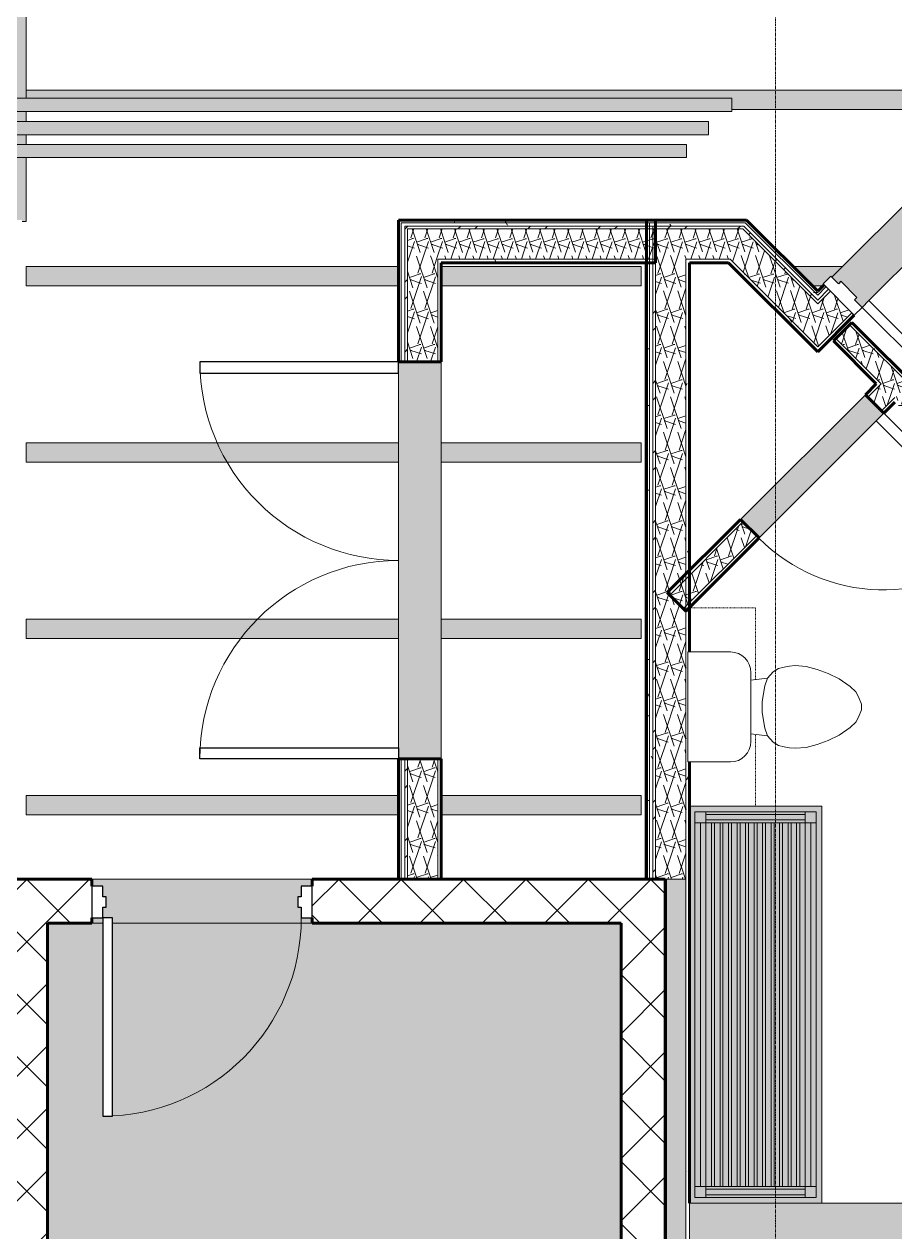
# Model space of a CAD drawing. Header units: inches. Extents: x -4169 to -1846, y 9706 to 12377.
# Drawn here: x -2636.6 to -2478.7, y 10197.6 to 10416.7 of the extents above; entities that cross this region are included whole.
import ezdxf

# ---------------------------------------------------------------- set-up
doc = ezdxf.new("R2010")
doc.units = ezdxf.units.IN
doc.header["$MEASUREMENT"] = 0
doc.linetypes.add('Dash', pattern=[0.25, 0.125, -0.125])
doc.linetypes.add('Grid Line 1_2_', pattern=[0.875, 0.5, -0.125, 0.125, -0.125])
for name, color, linetype, lineweight in [('0-1', 7, 'Continuous', 5), ('0-2', 50, 'Continuous', 18), ('A-DOOR', 31, 'Continuous', 18), ('A-DOOR-1', 250, 'Continuous', 9), ('A-DOOR-2', 90, 'Continuous', 30), ('A-DOOR-6', 31, 'Continuous', 30), ('A-DOOR-7', 31, 'Continuous', 9), ('A-DOOR-FRAM', 31, 'Continuous', 30), ('A-DOOR-FRAM-1', 90, 'Continuous', 30), ('A-FLOR-1', 31, 'Continuous', 18), ('A-FLOR-2', 50, 'Continuous', 18), ('A-WALL', 113, 'Continuous', 18), ('A-WALL-1', 8, 'Continuous', 5), ('A-WALL-12', 71, 'Continuous', 5), ('A-WALL-13', 113, 'Continuous', 5), ('A-WALL-14', 113, 'Continuous', 60), ('A-WALL-4', 10, 'Continuous', 60), ('A-WALL-5', 50, 'Continuous', 18), ('A-WALL-PATT-1', 250, 'Continuous', 9), ('A-WALL-PATT-2', 253, 'Continuous', 9), ('A-WALL-PATT-3', 45, 'Continuous', 9), ('A-WALL-PATT-4', 111, 'Continuous', 9), ('I-WALL', 2, 'Continuous', 18), ('I-WALL-2', 2, 'Continuous', 5), ('I-WALL-3', 2, 'Continuous', 60), ('P-PIPE', 3, 'Continuous', 9), ('P-PIPE-1', 3, 'Continuous', 5), ('P-SANR-FIXT-1', 9, 'Continuous', 9), ('P-SANR-FIXT-2', 250, 'Continuous', 9), ('Q-CASE-1', 9, 'Continuous', 9), ('Q-CASE-3', 250, 'Continuous', 9), ('Q-CASE-HDLN-1', 250, 'Dash', 9), ('S-BEAM', 12, 'Continuous', 9), ('S-GRID-1', 1, 'Grid Line 1_2_', 9)]:
    doc.layers.add(name, color=color, linetype=linetype, lineweight=lineweight)
pattern_1 = [(161.57, (0.32, 0.32), (-2.560496185, -0.000537386), [0, -18.214, 2.022, 0]), (18.43, (-0.32, 0.32), (-2.560496185, 0.000537386), [0, -18.214, 2.022, 0]), (108.43, (0.32, 0.32), (1.27922091, -6.400876726), [6.07, -14.166]), (71.57, (-0.32, 0.32), (1.27922091, 6.400876726), [6.07, -14.166])]
pattern_2 = [(0, (0, 0), (20.48, 5.12), [0.845, -14.515, 0.845, -14.515, -81.92]), (0, (0, 0), (20.48, 5.12), [-30.72, 0.845, -29.875, 0.845, -14.515, -35.84]), (0, (0, 0), (20.48, 5.12), [-76.8, 0.845, -9.395, 0.845, -24.755]), (120, (7.68, 2.56), (-14.67405, 15.1762003), [0.845, -14.515, 0.845, -14.515, -81.92]), (120, (7.68, 2.56), (-14.67405, 15.1762003), [-30.72, 0.845, -29.875, 0.845, -14.515, -35.84]), (120, (7.68, 2.56), (-14.67405, 15.1762003), [-76.8, 0.845, -9.395, 0.845, -24.755]), (240, (10.24, 12.8), (-5.80595, -20.2962003), [0.845, -14.515, 0.845, -14.515, -81.92]), (240, (10.24, 12.8), (-5.80595, -20.2962003), [-30.72, 0.845, -29.875, 0.845, -14.515, -35.84]), (240, (10.24, 12.8), (-5.80595, -20.2962003), [-76.8, 0.845, -9.395, 0.845, -24.755])]
pattern_3 = [(45, (0, 0), (-5.656854, 5.656854), []), (135, (0, 0), (-5.656854, -5.656854), [])]
pattern_4 = [(45, (0, 0), (-6.335677, 6.335677), []), (45, (0, 9.6), (-6.335677, 6.335677), [])]

# ---------------------------------------------------------------- blocks, each defined once
blk = doc.blocks.new('Bath Tub - Maestro - 60_x30_-1352617-ENLARGED RCP - 2ND FLOOR PLAN')
at = {"layer": 'P-SANR-FIXT-1'}
blk.add_hatch(color=256, dxfattribs=at).paths.add_polyline_path([(60, 30), (0, 30), (0, 0), (60, 0), (60, 28.07)], flags=0)
at = {"layer": 'P-SANR-FIXT-2'}
for p, q in [((0, 0), (0, 30)), ((0, 30), (60, 30)), ((60, 30), (60, 0)), ((60, 0), (0, 0))]:
    blk.add_line(p, q, dxfattribs=at)
for start, end in [(0, 180), (180, 360)]:
    blk.add_arc((10.94, 15), 1.5, start, end, dxfattribs=at)
blk = doc.blocks.new('Toilet-Domestic-3D - Toilet-Domestic-3D-1372870-ENLARGED RCP - 2ND FLOOR PLAN')
at = {"layer": 'P-SANR-FIXT-2'}
for p, q in [((-3.74, 10), (-2.74, 11)), ((-2.74, 11), (-1.87, 11.5)), ((-1.87, 11.5), (-0.5, 12)), ((-0.5, 12), (0.5, 12)), ((0.5, 12), (1.87, 11.5)), ((1.87, 11.5), (2.74, 11)), ((2.74, 11), (3.74, 10)), ((-5.13, 8), (-3.74, 10)), ((3.74, 10), (5.13, 8)), ((-6.06, 6), (-5.13, 8)), ((5.13, 8), (6.06, 6)), ((-6.79, 4), (-6.06, 6)), ((6.06, 6), (6.79, 4)), ((-7.33, 1.99), (-6.79, 4)), ((6.79, 4), (7.33, 1.99)), ((-7.5, 0), (-7.33, 1.99)), ((7.33, 1.99), (7.5, 0)), ((-7.41, -1), (-7.5, 0)), ((-7.24, -2), (-7.41, -1)), ((-6.97, -3), (-7.24, -2)), ((7.24, -2), (6.97, -3)), ((7.41, -1), (7.24, -2)), ((7.5, 0), (7.41, -1)), ((-6.4, -4), (-6.97, -3)), ((-5.21, -5), (-6.4, -4)), ((6.4, -4), (5.21, -5)), ((6.97, -3), (6.4, -4)), ((-3.84, -5.5), (-5.21, -5)), ((-4.86, -8.02), (-5.21, -5)), ((-1, -6), (-3.84, -5.5)), ((1, -6), (-1, -6)), ((3.84, -5.5), (1, -6)), ((5.21, -5), (3.84, -5.5)), ((4.86, -8.02), (5.21, -5)), ((6.25, -8.02), (-6.25, -8.02)), ((-9.98, -11.75), (-9.98, -19.48)), ((9.98, -19.48), (9.98, -11.75)), ((-9.98, -19.48), (9.98, -19.48))]:
    blk.add_line(p, q, dxfattribs=at)
for centre, start, end in [((-6.25, -11.75), 90, 180), ((6.25, -11.75), 0, 90)]:
    blk.add_arc(centre, 3.73, start, end, dxfattribs=at)
blk = doc.blocks.new('OD_CW_Upper Cabinet - OD_CW_Upper Cabinet-V10-ENLARGED RCP - 2ND FLOOR PLAN')
at = {"layer": 'Q-CASE-HDLN-1'}
for p, q in [((36.74, 12), (36.74, 24)), ((0.74, 12), (13.78, 12)), ((23.7, 12), (36.74, 12))]:
    blk.add_line(p, q, dxfattribs=at)
blk = doc.blocks.new('Bath Vanity - Bath Vanity 72_-V11-ENLARGED RCP - 2ND FLOOR PLAN')
at = {"layer": 'Q-CASE-1'}
h = blk.add_hatch(color=256, dxfattribs=at)
h.paths.add_polyline_path([(36.74, 13.82), (36.74, 24), (-35.26, 24), (-35.26, 0), (36.74, 0), (36.74, 13.27)], flags=0)
h.paths.add_polyline_path([(35.74, 23), (35.74, 1), (-34.26, 1), (-34.26, 23), (33.74, 23)], flags=0)
h.paths.add_polyline_path([(33.74, 22), (-32.26, 22), (-32.26, 21), (33.74, 21)], flags=0)
h.paths.add_polyline_path([(33.74, 14.82), (33.74, 15.36), (-32.26, 15.36), (-32.26, 14.82), (30.65, 14.82)], flags=0)
h.paths.add_polyline_path([(33.74, 20), (-32.26, 20), (-32.26, 19.45), (33.74, 19.45)], flags=0)
h.paths.add_polyline_path([(33.74, 13.27), (33.74, 13.82), (-32.26, 13.82), (-32.26, 13.27), (30.65, 13.27)], flags=0)
h.paths.add_polyline_path([(33.74, 16.91), (-32.26, 16.91), (-32.26, 16.36), (33.74, 16.36)], flags=0)
h.paths.add_polyline_path([(33.74, 12.27), (-32.26, 12.27), (-32.26, 11.73), (33.74, 11.73)], flags=0)
h.paths.add_polyline_path([(33.74, 10.18), (33.74, 10.73), (-32.26, 10.73), (-32.26, 10.18), (30.65, 10.18)], flags=0)
h.paths.add_polyline_path([(33.74, 8.64), (33.74, 9.18), (-32.26, 9.18), (-32.26, 8.64), (30.65, 8.64)], flags=0)
h.paths.add_polyline_path([(33.74, 17.91), (33.74, 18.45), (-32.26, 18.45), (-32.26, 17.91), (30.65, 17.91)], flags=0)
h.paths.add_polyline_path([(33.74, 7.09), (33.74, 7.64), (-32.26, 7.64), (-32.26, 7.09), (30.65, 7.09)], flags=0)
h.paths.add_polyline_path([(33.74, 3), (-32.26, 3), (-32.26, 2), (33.74, 2)], flags=0)
h.paths.add_polyline_path([(33.74, 5.55), (33.74, 6.09), (-32.26, 6.09), (-32.26, 5.55), (30.65, 5.55)], flags=0)
h.paths.add_polyline_path([(33.74, 4), (33.74, 4.55), (-32.26, 4.55), (-32.26, 4), (30.65, 4)], flags=0)
h = blk.add_hatch(color=256, dxfattribs=at)
h.paths.add_polyline_path([(35.74, 23), (33.74, 23), (33.74, 21), (35.74, 21), (35.74, 22)], flags=0)
h.paths.add_polyline_path([(35.74, 3), (33.74, 3), (33.74, 1), (35.74, 1), (35.74, 2)], flags=0)
h.paths.add_polyline_path([(-32.26, 3), (-34.26, 3), (-34.26, 1), (-32.26, 1), (-32.26, 2)], flags=0)
h.paths.add_polyline_path([(-32.26, 22), (-32.26, 23), (-34.26, 23), (-34.26, 21), (-32.26, 21)], flags=0)
for points in [[(33.74, 23), (-32.26, 23), (-32.26, 22), (33.74, 22)], [(-33.76, 20), (-33.76, 21), (-34.26, 21), (-34.26, 3), (-33.76, 3), (-33.76, 19.45)], [(-32.76, 11.73), (-32.76, 21), (-33.76, 21), (-33.76, 3), (-32.76, 3), (-32.76, 10.73)], [(-32.26, 3), (-32.26, 21), (-32.76, 21), (-32.76, 3)], [(33.74, 20), (33.74, 21), (-32.26, 21), (-32.26, 20), (32.74, 20)], [(34.24, 3), (34.24, 21), (33.74, 21), (33.74, 3)], [(35.24, 4), (35.24, 21), (34.24, 21), (34.24, 3), (35.24, 3)], [(35.74, 21), (35.24, 21), (35.24, 3), (35.74, 3), (35.74, 20)], [(33.74, 18.45), (33.74, 19.45), (-32.26, 19.45), (-32.26, 18.45), (30.65, 18.45)], [(33.74, 16.91), (33.74, 17.91), (-32.26, 17.91), (-32.26, 16.91), (30.65, 16.91)], [(33.74, 15.36), (33.74, 16.36), (-32.26, 16.36), (-32.26, 15.36), (30.65, 15.36)], [(33.74, 13.82), (33.74, 14.82), (-32.26, 14.82), (-32.26, 13.82), (30.65, 13.82)], [(33.74, 12.27), (33.74, 13.27), (-32.26, 13.27), (-32.26, 12.27), (30.65, 12.27)], [(33.74, 10.73), (33.74, 11.73), (-32.26, 11.73), (-32.26, 10.73), (30.65, 10.73)], [(33.74, 9.18), (33.74, 10.18), (-32.26, 10.18), (-32.26, 9.18), (30.65, 9.18)], [(33.74, 7.64), (33.74, 8.64), (-32.26, 8.64), (-32.26, 7.64), (30.65, 7.64)], [(33.74, 6.09), (33.74, 7.09), (-32.26, 7.09), (-32.26, 6.09), (30.65, 6.09)], [(33.74, 4.55), (33.74, 5.55), (-32.26, 5.55), (-32.26, 4.55), (30.65, 4.55)], [(33.74, 3), (33.74, 4), (-32.26, 4), (-32.26, 3), (30.65, 3)], [(33.74, 2), (-32.26, 2), (-32.26, 1), (33.74, 1)]]:
    blk.add_hatch(color=256, dxfattribs=at).paths.add_polyline_path(points, flags=0)
at = {"layer": 'Q-CASE-3'}
for p, q in [((-35.26, 0), (-35.26, 24)), ((-35.26, 24), (36.74, 24)), ((-34.26, 21), (-34.26, 23)), ((-34.26, 23), (-32.26, 23)), ((-32.26, 23), (33.74, 23)), ((-32.26, 23), (-32.26, 21)), ((-32.26, 22), (33.74, 22)), ((33.74, 21), (33.74, 23)), ((33.74, 23), (35.74, 23)), ((35.74, 23), (35.74, 21)), ((-34.26, 21), (-34.26, 3)), ((-32.26, 21), (-34.26, 21)), ((-33.76, 21), (-33.76, 3)), ((-32.76, 21), (-32.76, 3)), ((33.74, 21), (-32.26, 21)), ((-32.26, 21), (-32.26, 3)), ((-32.26, 20), (33.74, 20)), ((33.74, 21), (33.74, 3)), ((35.74, 21), (33.74, 21)), ((34.24, 21), (34.24, 3)), ((35.24, 21), (35.24, 3)), ((35.74, 21), (35.74, 3)), ((33.74, 19.45), (-32.26, 19.45)), ((-32.26, 18.45), (33.74, 18.45)), ((33.74, 17.91), (-32.26, 17.91)), ((-32.26, 16.91), (33.74, 16.91)), ((33.74, 16.36), (-32.26, 16.36)), ((-32.26, 15.36), (33.74, 15.36)), ((33.74, 14.82), (-32.26, 14.82)), ((-32.26, 13.82), (33.74, 13.82)), ((33.74, 13.27), (-32.26, 13.27)), ((-32.26, 12.27), (33.74, 12.27)), ((33.74, 11.73), (-32.26, 11.73)), ((-32.26, 10.73), (33.74, 10.73)), ((33.74, 10.18), (-32.26, 10.18)), ((-32.26, 9.18), (33.74, 9.18)), ((33.74, 8.64), (-32.26, 8.64)), ((-32.26, 7.64), (33.74, 7.64)), ((33.74, 7.09), (-32.26, 7.09)), ((-32.26, 6.09), (33.74, 6.09)), ((33.74, 5.55), (-32.26, 5.55)), ((-32.26, 4.55), (33.74, 4.55)), ((-34.26, 1), (-34.26, 3)), ((-34.26, 3), (-32.26, 3)), ((33.74, 4), (-32.26, 4)), ((-32.26, 3), (33.74, 3)), ((-32.26, 3), (-32.26, 1)), ((33.74, 1), (33.74, 3)), ((33.74, 3), (35.74, 3)), ((35.74, 3), (35.74, 1)), ((-32.26, 1), (-34.26, 1)), ((-32.26, 2), (33.74, 2)), ((-32.26, 1), (33.74, 1)), ((35.74, 1), (33.74, 1))]:
    blk.add_line(p, q, dxfattribs=at)
blk = doc.blocks.new('SWING - SINGLE - FLUSH - 2-8 x 6-8 - PASSAGE-2632548-ENLARGED RCP - 2ND FLOOR PLAN')
at = {"layer": 'A-DOOR-1'}
blk.add_arc((16, -2.37), 32.07, 180, 266.4241, dxfattribs=at)
at = {"layer": 'A-DOOR-2'}
for p, q in [((14, -2.37), (14, -34.38)), ((16, -2.37), (14, -2.37)), ((16, -2.37), (16, -34.38)), ((16, -34.38), (14, -34.38))]:
    blk.add_line(p, q, dxfattribs=at)
blk = doc.blocks.new('CTR - 1st Phase - Unit Layouts_rvt-1-ENLARGED RCP - 2ND FLOOR PLAN')
at = {"layer": 'A-WALL-1'}
blk.add_hatch(color=256, dxfattribs=at).paths.add_polyline_path([(-2503.31, 10323.5), (-2480.68, 10346.12), (-2484.04, 10349.48), (-2506.67, 10326.85), (-2503.75, 10323.94)], flags=0)
at = {"layer": 'A-WALL-PATT-1'}
h = blk.add_hatch(dxfattribs=at)
h.set_pattern_fill('FP_1', color=256, style=0, pattern_type=2)
h.set_pattern_definition(pattern_2)
h.paths.add_polyline_path([(-2419.15, 10294.38), (-2418.71, 10294.83), (-2419.86, 10295.98), (-2420.3, 10295.53), (-2419.17, 10294.41)], flags=0)
h.paths.add_polyline_path([(-2444.34, 10319.58), (-2443.9, 10320.02), (-2486.48, 10362.6), (-2486.92, 10362.16), (-2451.2, 10326.44)], flags=0)
h = blk.add_hatch(dxfattribs=at)
h.set_pattern_fill('FP_1', color=256, style=0, pattern_type=2)
h.set_pattern_definition(pattern_2)
h.paths.add_polyline_path([(-2422.07, 10291.47), (-2421.62, 10291.91), (-2422.77, 10293.06), (-2423.21, 10292.62), (-2422.51, 10291.91)], flags=0)
h.paths.add_polyline_path([(-2447.26, 10316.66), (-2446.81, 10317.1), (-2478.7, 10348.99), (-2479.14, 10348.55), (-2447.7, 10317.1)], flags=0)
h.paths.add_polyline_path([(-2481.62, 10351.02), (-2481.18, 10351.46), (-2489.4, 10359.69), (-2489.84, 10359.24), (-2482.06, 10351.46)], flags=0)
at = {"layer": 'A-WALL-PATT-2'}
h = blk.add_hatch(dxfattribs=at)
h.set_pattern_fill('FP_2', color=256, style=0, pattern_type=2)
h.set_pattern_definition(pattern_1)
h.paths.add_polyline_path([(-2421.18, 10291.47), (-2418.71, 10293.94), (-2420.3, 10295.53), (-2422.77, 10293.06), (-2421.62, 10291.91)], flags=0)
h.paths.add_polyline_path([(-2446.81, 10317.1), (-2444.34, 10319.58), (-2486.92, 10362.16), (-2489.4, 10359.69), (-2449.29, 10319.58)], flags=0)
h = blk.add_hatch(dxfattribs=at)
h.set_pattern_fill('FP_2', color=256, style=0, pattern_type=2)
h.set_pattern_definition(pattern_1)
h.paths.add_polyline_path([(-2516.57, 10311.12), (-2503.75, 10323.94), (-2506.23, 10326.41), (-2516.57, 10316.06), (-2516.57, 10315.14)], flags=0)
h.paths.add_polyline_path([(-2481.12, 10346.56), (-2478.7, 10348.99), (-2481.18, 10351.46), (-2483.6, 10349.04), (-2482.66, 10348.1)], flags=0)
at = {"layer": 'A-WALL-4'}
for p, q in [((-2489.84, 10359.24), (-2486.48, 10362.6)), ((-2486.48, 10362.6), (-2443.9, 10320.02)), ((-2482.06, 10351.46), (-2489.84, 10359.24)), ((-2484.04, 10349.48), (-2482.06, 10351.46)), ((-2480.68, 10346.12), (-2484.04, 10349.48)), ((-2478.7, 10348.1), (-2480.68, 10346.12)), ((-2519.95, 10313.57), (-2506.67, 10326.85)), ((-2506.67, 10326.85), (-2503.31, 10323.5)), ((-2503.31, 10323.5), (-2516.59, 10310.22)), ((-2516.59, 10310.22), (-2519.95, 10313.57))]:
    blk.add_line(p, q, dxfattribs=at)
at = {"layer": 'A-WALL-5'}
for p, q in [((-2444.34, 10319.58), (-2486.92, 10362.16)), ((-2481.18, 10351.46), (-2489.4, 10359.69)), ((-2483.6, 10349.04), (-2481.62, 10351.02)), ((-2481.18, 10351.46), (-2481.62, 10351.02)), ((-2484.04, 10349.48), (-2506.67, 10326.85)), ((-2481.12, 10346.56), (-2479.14, 10348.55)), ((-2478.7, 10348.99), (-2479.14, 10348.55)), ((-2503.31, 10323.5), (-2480.68, 10346.12)), ((-2519.51, 10313.13), (-2506.23, 10326.41)), ((-2517.03, 10310.66), (-2503.75, 10323.94))]:
    blk.add_line(p, q, dxfattribs=at)
at = {"layer": '0-2'}
for name, p, rotation in [('SWING - SINGLE - FLUSH - 2-8 x 6-8 - PASSAGE-2632548-ENLARGED RCP - 2ND FLOOR PLAN', (-2493.68, 10336.49), 44.99999999999973), ('OD_CW_Upper Cabinet - OD_CW_Upper Cabinet-V10-ENLARGED RCP - 2ND FLOOR PLAN', (-2491.95, 10274.09), 89.99999999996828), ('Toilet-Domestic-3D - Toilet-Domestic-3D-1372870-ENLARGED RCP - 2ND FLOOR PLAN', (-2496.77, 10292.82), 269.9999999999595), ('Bath Vanity - Bath Vanity 72_-V11-ENLARGED RCP - 2ND FLOOR PLAN', (-2515.95, 10239.56), 269.9999999999655)]:
    blk.add_blockref(name, p, dxfattribs=dict(at, rotation=rotation))
blk.add_blockref('Bath Tub - Maestro - 60_x30_-1352617-ENLARGED RCP - 2ND FLOOR PLAN', (-2515.95, 10172.82), dxfattribs=at)
blk = doc.blocks.new('CTR - 1st Phase - Shell_rvt-1-ENLARGED RCP - 2ND FLOOR PLAN')
at = {"layer": 'A-FLOR-2'}
blk.add_line((-2523.95, 10373.41), (-2523.95, 10261.59), dxfattribs=at)
at = {"layer": 'S-GRID-1'}
blk.add_line((-2500.32, 9836.18), (-2500.32, 12344.54), dxfattribs=at)
blk = doc.blocks.new('HOLLOW METAL - STAIR DOOR 3-0 x 7-0-2008640-ENLARGED RCP - 2ND FLOOR PLAN')
at = {"layer": 'A-DOOR-1'}
blk.add_arc((18, 3.25), 36, 90, 180, dxfattribs=at)
at = {"layer": 'A-DOOR-2'}
for p, q in [((18, 39.25), (16.25, 39.25)), ((16.25, 39.25), (16.25, 3.25)), ((18, 3.25), (18, 39.25)), ((16.25, 3.25), (18, 3.25))]:
    blk.add_line(p, q, dxfattribs=at)
at = {"layer": 'A-DOOR-FRAM-1'}
for p, q in [((-18, 3.25), (-20, 3.25)), ((-20, 3.25), (-20, -2.5)), ((-18, 1.3125), (-18, 3.25)), ((18, 3.25), (18, 1.3125)), ((20, 3.25), (18, 3.25)), ((20, -2.5), (20, 3.25)), ((-17.375, 1.3125), (-18, 1.3125)), ((-17.375, -0.5625), (-17.375, 1.3125)), ((18, 1.3125), (17.375, 1.3125)), ((17.375, 1.3125), (17.375, -0.5625)), ((-18, -2.5), (-18, -0.5625)), ((-18, -0.5625), (-17.375, -0.5625)), ((17.375, -0.5625), (18, -0.5625)), ((18, -0.5625), (18, -2.5)), ((-20, -2.5), (-18, -2.5)), ((18, -2.5), (20, -2.5))]:
    blk.add_line(p, q, dxfattribs=at)
blk = doc.blocks.new('CTR - 1st Phase -Stairs _ Elevators_rvt-1-ENLARGED RCP - 2ND FLOOR PLAN')
at = {"layer": 'A-FLOR-1'}
blk.add_hatch(color=256, dxfattribs=at).paths.add_polyline_path([(-2586.27, 10168.59), (-2583.7, 10168.59), (-2583.7, 10191.21), (-2576.95, 10191.21), (-2576.95, 10168.59), (-2528.32, 10168.59), (-2528.32, 10253.59), (-2620.57, 10253.59), (-2620.57, 10218.59), (-2622.32, 10218.59), (-2622.32, 10253.59), (-2632.32, 10253.59), (-2632.32, 10168.59)], flags=0)
at = {"layer": 'A-WALL-12'}
h = blk.add_hatch(color=256, dxfattribs=at)
h.paths.add_polyline_path([(-2584.32, 10253.59), (-2584.32, 10254.59), (-2586.32, 10254.59), (-2586.32, 10256.53), (-2586.95, 10256.53), (-2586.95, 10258.4), (-2586.32, 10258.4), (-2586.32, 10260.34), (-2584.32, 10260.34), (-2584.32, 10261.59), (-2624.32, 10261.59), (-2624.32, 10260.34), (-2622.32, 10260.34), (-2622.32, 10258.4), (-2621.7, 10258.4), (-2621.7, 10256.53), (-2622.32, 10256.53), (-2622.32, 10254.59), (-2620.57, 10254.59), (-2620.57, 10253.59), (-2586.27, 10253.59)], flags=0)
h.paths.add_polyline_path([(-2624.32, 10253.59), (-2622.32, 10253.59), (-2622.32, 10254.59), (-2624.32, 10254.59)], flags=0)
at = {"layer": 'A-WALL-PATT-3'}
h = blk.add_hatch(dxfattribs=at)
h.set_pattern_fill('FP_54', color=256, style=0, pattern_type=2)
h.set_pattern_definition(pattern_3)
h.paths.add_polyline_path([(-2523.95, 10253.59), (-2520.32, 10253.59), (-2520.32, 10261.59), (-2584.32, 10261.59), (-2584.32, 10253.59), (-2528.32, 10253.59)], flags=0)
h.paths.add_polyline_path([(-2625.36, 10253.59), (-2624.32, 10253.59), (-2624.32, 10261.59), (-2640.32, 10261.59), (-2640.32, 10253.59), (-2632.32, 10253.59)], flags=0)
h = blk.add_hatch(dxfattribs=at)
h.set_pattern_fill('FP_54', color=256, style=0, pattern_type=2)
h.set_pattern_definition(pattern_3)
h.paths.add_polyline_path([(-2632.32, 10021.59), (-2632.32, 10253.59), (-2640.32, 10253.59), (-2640.32, 10021.59)], flags=0)
h = blk.add_hatch(dxfattribs=at)
h.set_pattern_fill('FP_54', color=256, style=0, pattern_type=2)
h.set_pattern_definition(pattern_3)
h.paths.add_polyline_path([(-2528.32, 10021.59), (-2520.32, 10021.59), (-2520.32, 10253.59), (-2528.32, 10253.59), (-2528.32, 10027.94)], flags=0)
at = {"layer": 'A-WALL-4'}
for p, q in [((-2640.32, 10261.59), (-2624.32, 10261.59)), ((-2624.32, 10261.59), (-2624.32, 10260.34)), ((-2584.32, 10261.59), (-2520.32, 10261.59)), ((-2584.32, 10260.34), (-2584.32, 10261.59)), ((-2520.32, 10261.59), (-2520.32, 10253.59)), ((-2624.32, 10254.59), (-2624.32, 10253.59)), ((-2584.32, 10253.59), (-2584.32, 10254.59)), ((-2624.32, 10253.59), (-2632.32, 10253.59)), ((-2632.32, 10253.59), (-2632.32, 10021.59)), ((-2528.32, 10253.59), (-2584.32, 10253.59)), ((-2528.32, 10021.59), (-2528.32, 10253.59)), ((-2520.32, 10253.59), (-2520.32, 10021.59))]:
    blk.add_line(p, q, dxfattribs=at)
at = {"layer": 'A-WALL-5'}
for p, q in [((-2584.32, 10261.59), (-2624.32, 10261.59)), ((-2624.32, 10253.59), (-2622.32, 10253.59)), ((-2620.57, 10253.59), (-2584.32, 10253.59))]:
    blk.add_line(p, q, dxfattribs=at)
at = {"layer": '0-2', "rotation": 180}
blk.add_blockref('HOLLOW METAL - STAIR DOOR 3-0 x 7-0-2008640-ENLARGED RCP - 2ND FLOOR PLAN', (-2604.32, 10257.84), dxfattribs=at)
blk = doc.blocks.new('Dimension Lumber - LVL - 3_5X5_5-2121679-ENLARGED RCP - 2ND FLOOR PLAN')
at = {"layer": 'S-BEAM'}
h = blk.add_hatch(color=256, dxfattribs=at)
h.paths.add_polyline_path([(-11.74, 1.75), (-11.74, -1.75), (55.74, -1.75), (55.74, 1.75), (5.83, 1.75)], flags=0)
h.paths.add_polyline_path([(-55.74, 1.75), (-55.74, -1.75), (-19.49, -1.75), (-19.49, 1.75)], flags=0)
for p, q in [((-55.74, 1.75), (-55.74, -1.75)), ((-55.74, 1.75), (-19.49, 1.75)), ((-11.74, 1.75), (55.74, 1.75)), ((55.74, -1.75), (55.74, 1.75)), ((-55.74, -1.75), (-19.49, -1.75)), ((-11.74, -1.75), (55.74, -1.75))]:
    blk.add_line(p, q, dxfattribs=at)
blk = doc.blocks.new('Dimension Lumber - LVL - 3_5X5_5-2121701-ENLARGED RCP - 2ND FLOOR PLAN')
at = {"layer": 'S-BEAM'}
blk.add_hatch(color=256, dxfattribs=at).paths.add_polyline_path([(-0.33, 1.75), (-1.33, 1.75), (-1.48, 1.6), (-1.3, 1.43), (-2.72, 0.01), (-2.89, 0.19), (-4.83, -1.75), (4.17, -1.75), (0.67, 1.75), (0.39, 1.75)], flags=0)
for p, q in [((-1.33, 1.75), (0.67, 1.75)), ((-4.83, -1.75), (4.17, -1.75))]:
    blk.add_line(p, q, dxfattribs=at)
blk = doc.blocks.new('Dimension Lumber - LVL - 3_5X5_5-2130250-ENLARGED RCP - 2ND FLOOR PLAN')
at = {"layer": 'S-BEAM'}
blk.add_hatch(color=256, dxfattribs=at).paths.add_polyline_path([(-85.78, 1.75), (-89.28, -1.75), (90.71, -1.75), (90.71, -0.26), (-37.23, -0.26), (-37.23, 1.75), (-83.35, 1.75)], flags=0)
for p, q in [((-85.78, 1.75), (-37.23, 1.75)), ((-89.28, -1.75), (90.71, -1.75)), ((90.71, -1.75), (90.71, -0.25))]:
    blk.add_line(p, q, dxfattribs=at)
blk = doc.blocks.new('HOLLOW METAL - UNIT DOOR-2154430-ENLARGED RCP - 2ND FLOOR PLAN')
at = {"layer": 'A-DOOR-6'}
for p, q in [((18, 40.125), (16.25, 40.125)), ((16.25, 40.125), (16.25, 4.125)), ((18, 4.125), (18, 40.125)), ((16.25, 4.125), (18, 4.125))]:
    blk.add_line(p, q, dxfattribs=at)
at = {"layer": 'A-DOOR-7'}
blk.add_arc((18, 4.125), 36, 90, 180, dxfattribs=at)
at = {"layer": 'A-DOOR-FRAM'}
for p, q in [((-18, 4.125), (-20, 4.125)), ((-20, 4.125), (-20, -3.875)), ((-18, 2.1875), (-18, 4.125)), ((18, 4.125), (18, 2.1875)), ((20, 4.125), (18, 4.125)), ((20, -3.875), (20, 4.125)), ((-17.375, 2.1875), (-18, 2.1875)), ((-17.375, -1.9375), (-17.375, 2.1875)), ((18, 2.1875), (17.375, 2.1875)), ((17.375, 2.1875), (17.375, -1.9375)), ((-18, -3.875), (-18, -1.9375)), ((-18, -1.9375), (-17.375, -1.9375)), ((17.375, -1.9375), (18, -1.9375)), ((18, -1.9375), (18, -3.875)), ((-20, -3.875), (-18, -3.875)), ((18, -3.875), (20, -3.875))]:
    blk.add_line(p, q, dxfattribs=at)
blk = doc.blocks.new('Dimension Lumber - LVL - 3_5X5_5-V194-ENLARGED RCP - 2ND FLOOR PLAN')
at = {"layer": 'S-BEAM'}
h = blk.add_hatch(color=256, dxfattribs=at)
h.paths.add_polyline_path([(-34.76, -1.01), (-34.76, -1.75), (-23.15, -1.75), (-23.15, 1.75), (-34.49, 1.75), (-34.49, -0.97), (-34.76, -0.97)], flags=0)
h.paths.add_polyline_path([(-20.77, 1.75), (-20.77, -1.75), (-19.02, -1.75), (-19.02, 1.75)], flags=0)
h.paths.add_polyline_path([(-16.65, -1.01), (-16.65, -1.75), (-14.78, -1.75), (-14.78, 1.75), (-16.65, 1.75)], flags=0)
h.paths.add_polyline_path([(-12.4, -1.75), (34.76, -1.75), (34.76, 1.75), (-12.4, 1.75), (-12.4, -1.01)], flags=0)
for p, q in [((-34.49, 1.75), (-23.15, 1.75)), ((-20.78, 1.75), (-19.02, 1.75)), ((-16.65, 1.75), (-14.78, 1.75)), ((-12.41, 1.75), (34.76, 1.75)), ((-34.76, -0.97), (-34.76, -1.75)), ((-34.76, -1.75), (-23.15, -1.75)), ((-20.78, -1.75), (-19.02, -1.75)), ((-16.65, -1.75), (-14.78, -1.75)), ((-12.41, -1.75), (34.76, -1.75))]:
    blk.add_line(p, q, dxfattribs=at)
blk = doc.blocks.new('HOLLOW METAL - DOUBLE - 6-0 x 6-8 - 20MIN_-2164880-ENLARGED RCP - 2ND FLOOR PLAN')
at = {"layer": 'A-DOOR-6'}
for p, q in [((-34, -3.875), (-36, -3.875)), ((-36, -3.875), (-36, -39.875)), ((-34, -39.875), (-34, -3.875)), ((34, -3.875), (36, -3.875)), ((34, -39.875), (34, -3.875)), ((36, -3.875), (36, -39.875)), ((-36, -39.875), (-34, -39.875)), ((36, -39.875), (34, -39.875))]:
    blk.add_line(p, q, dxfattribs=at)
at = {"layer": 'A-DOOR-7'}
for centre, start, end in [((-36, -3.875), 270, 0), ((36, -3.875), 180, 270)]:
    blk.add_arc(centre, 36, start, end, dxfattribs=at)

msp = doc.modelspace()

# ---------------------------------------------------------------- hatches: boundary and pattern name
at = {"layer": 'A-WALL-13'}
msp.add_hatch(color=256, dxfattribs=at).paths.add_polyline_path([(-2520.07, 10013.63), (-2520.07, 10261.59), (-2520.32, 10261.59), (-2520.32, 10013.63), (-2520.22, 10013.63)], flags=0)
at = {"layer": 'A-WALL-PATT-4'}
h = msp.add_hatch(dxfattribs=at)
h.set_pattern_fill('FP_1', color=256, style=0, pattern_type=2)
h.set_pattern_definition(pattern_2)
h.paths.add_polyline_path([(-2492.25, 10367.09), (-2490.75, 10368.59), (-2491.19, 10369.03), (-2492.69, 10367.53), (-2492.34, 10367.18)], flags=0)
h.paths.add_polyline_path([(-2462.46, 10396.87), (-2443.19, 10416.14), (-2443.64, 10416.58), (-2462.9, 10397.32)], flags=0)
h = msp.add_hatch(dxfattribs=at)
h.set_pattern_fill('FP_2', color=256, style=0, pattern_type=2)
h.set_pattern_definition(pattern_1)
h.paths.add_polyline_path([(-2488.8, 10362.05), (-2486.5, 10364.35), (-2490.39, 10368.24), (-2492.69, 10365.94), (-2488.91, 10362.16)], flags=0)
h.paths.add_polyline_path([(-2458.22, 10392.63), (-2438.95, 10411.9), (-2442.84, 10415.79), (-2462.11, 10396.52), (-2459.15, 10393.56)], flags=0)
h = msp.add_hatch(dxfattribs=at)
h.set_pattern_fill('FP_1', color=256, style=0, pattern_type=2)
h.set_pattern_definition(pattern_2)
h.paths.add_polyline_path([(-2492.25, 10357.72), (-2486.06, 10363.91), (-2486.5, 10364.35), (-2492.69, 10358.16)], flags=0)
h.paths.add_polyline_path([(-2457.78, 10392.19), (-2438.6, 10411.37), (-2438.64, 10411.41), (-2437.88, 10412.16), (-2438.7, 10412.15), (-2458.22, 10392.63)], flags=0)
h = msp.add_hatch(dxfattribs=at)
h.set_pattern_fill('FP_1', color=256, style=0, pattern_type=2)
h.set_pattern_definition(pattern_2)
h.paths.add_polyline_path([(-2552.5, 10380.66), (-2522.07, 10380.66), (-2522.07, 10381.16), (-2568.7, 10381.16), (-2568.7, 10380.66), (-2560.95, 10380.66)], flags=0)
h = msp.add_hatch(dxfattribs=at)
h.set_pattern_fill('FP_1', color=256, style=0, pattern_type=2)
h.set_pattern_definition(pattern_2)
h.paths.add_polyline_path([(-2492.69, 10367.53), (-2492.34, 10367.88), (-2505.62, 10381.16), (-2506.33, 10381.16), (-2492.87, 10367.71)], flags=0)
h = msp.add_hatch(dxfattribs=at)
h.set_pattern_fill('FP_1', color=256, style=0, pattern_type=2)
h.set_pattern_definition(pattern_2)
h.paths.add_polyline_path([(-2568.2, 10380.04), (-2522.07, 10380.04), (-2522.07, 10380.66), (-2568.2, 10380.66)], flags=0)
h = msp.add_hatch(dxfattribs=at)
h.set_pattern_fill('FP_38', color=256, style=0, pattern_type=2)
h.set_pattern_definition(pattern_4)
h.paths.add_polyline_path([(-2522.7, 10379.54), (-2522.07, 10379.54), (-2522.07, 10380.04), (-2567.57, 10380.04), (-2567.57, 10379.54), (-2523.95, 10379.54)], flags=0)
h = msp.add_hatch(dxfattribs=at)
h.set_pattern_fill('FP_38', color=256, style=0, pattern_type=2)
h.set_pattern_definition(pattern_4)
h.paths.add_polyline_path([(-2567.57, 10261.59), (-2567.07, 10261.59), (-2567.07, 10283.41), (-2567.57, 10283.41), (-2567.57, 10269.24)], flags=0)
h.paths.add_polyline_path([(-2567.57, 10355.41), (-2567.07, 10355.41), (-2567.07, 10379.54), (-2567.57, 10379.53), (-2567.57, 10369.24)], flags=0)
h = msp.add_hatch(dxfattribs=at)
h.set_pattern_fill('FP_2', color=256, style=0, pattern_type=2)
h.set_pattern_definition(pattern_1)
h.paths.add_polyline_path([(-2522.07, 10374.04), (-2522.07, 10379.54), (-2567.07, 10379.54), (-2567.07, 10374.04), (-2522.7, 10374.04)], flags=0)
h = msp.add_hatch(dxfattribs=at)
h.set_pattern_fill('FP_1', color=256, style=0, pattern_type=2)
h.set_pattern_definition(pattern_2)
h.paths.add_polyline_path([(-2515.45, 10380.04), (-2506.09, 10380.04), (-2506.71, 10380.66), (-2522.07, 10380.66), (-2522.07, 10380.04), (-2516.08, 10380.04)], flags=0)
h = msp.add_hatch(dxfattribs=at)
h.set_pattern_fill('FP_38', color=256, style=0, pattern_type=2)
h.set_pattern_definition(pattern_4)
h.paths.add_polyline_path([(-2521.68, 10379.54), (-2506.29, 10379.54), (-2506.79, 10380.04), (-2522.07, 10380.04), (-2522.07, 10379.54)], flags=0)
h = msp.add_hatch(dxfattribs=at)
h.set_pattern_fill('FP_2', color=256, style=0, pattern_type=2)
h.set_pattern_definition(pattern_1)
h.paths.add_polyline_path([(-2518.74, 10374.04), (-2508.57, 10374.04), (-2514.07, 10379.54), (-2522.07, 10379.54), (-2522.07, 10374.04)], flags=0)
h = msp.add_hatch(dxfattribs=at)
h.set_pattern_fill('FP_2', color=256, style=0, pattern_type=2)
h.set_pattern_definition(pattern_1)
h.paths.add_polyline_path([(-2492.69, 10358.16), (-2488.8, 10362.05), (-2506.29, 10379.54), (-2514.07, 10379.54), (-2494.26, 10359.73)], flags=0)
h = msp.add_hatch(dxfattribs=at)
h.set_pattern_fill('FP_38', color=256, style=0, pattern_type=2)
h.set_pattern_definition(pattern_4)
h.paths.add_polyline_path([(-2492.69, 10365.94), (-2492.34, 10366.29), (-2506.09, 10380.04), (-2506.79, 10380.04), (-2493.41, 10366.66)], flags=0)
h = msp.add_hatch(dxfattribs=at)
h.set_pattern_fill('FP_1', color=256, style=0, pattern_type=2)
h.set_pattern_definition(pattern_2)
h.paths.add_polyline_path([(-2492.69, 10366.65), (-2492.25, 10367.09), (-2505.83, 10380.66), (-2506.71, 10380.66), (-2493.41, 10367.37)], flags=0)
h = msp.add_hatch(dxfattribs=at)
h.set_pattern_fill('FP_2', color=256, style=0, pattern_type=2)
h.set_pattern_definition(pattern_1)
h.paths.add_polyline_path([(-2567.07, 10261.59), (-2561.57, 10261.59), (-2561.57, 10283.41), (-2567.07, 10283.41), (-2567.07, 10269.24)], flags=0)
h.paths.add_polyline_path([(-2567.07, 10355.41), (-2561.57, 10355.41), (-2561.6, 10374.04), (-2567.07, 10374.04), (-2567.07, 10369.24)], flags=0)
h = msp.add_hatch(dxfattribs=at)
h.set_pattern_fill('FP_1', color=256, style=0, pattern_type=2)
h.set_pattern_definition(pattern_2)
h.paths.add_polyline_path([(-2522.7, 10373.41), (-2522.07, 10373.41), (-2522.07, 10374.04), (-2561.57, 10374.04), (-2561.57, 10373.41), (-2523.2, 10373.41)], flags=0)
h = msp.add_hatch(dxfattribs=at)
h.set_pattern_fill('FP_1', color=256, style=0, pattern_type=2)
h.set_pattern_definition(pattern_2)
h.paths.add_polyline_path([(-2560.95, 10261.59), (-2560.95, 10283.41), (-2561.57, 10283.41), (-2561.57, 10261.59)], flags=0)
h.paths.add_polyline_path([(-2560.95, 10355.41), (-2560.95, 10373.41), (-2561.57, 10373.4), (-2561.57, 10355.41)], flags=0)
h = msp.add_hatch(dxfattribs=at)
h.set_pattern_fill('FP_1', color=256, style=0, pattern_type=2)
h.set_pattern_definition(pattern_2)
h.paths.add_polyline_path([(-2523.7, 10261.59), (-2523.2, 10261.59), (-2523.2, 10373.41), (-2523.7, 10373.41), (-2523.7, 10264.33)], flags=0)
h = msp.add_hatch(dxfattribs=at)
h.set_pattern_fill('FP_1', color=256, style=0, pattern_type=2)
h.set_pattern_definition(pattern_2)
h.paths.add_polyline_path([(-2523.2, 10261.59), (-2522.57, 10261.59), (-2522.57, 10373.41), (-2523.2, 10373.41), (-2523.2, 10263.92)], flags=0)
h = msp.add_hatch(dxfattribs=at)
h.set_pattern_fill('FP_38', color=256, style=0, pattern_type=2)
h.set_pattern_definition(pattern_4)
h.paths.add_polyline_path([(-2522.57, 10261.59), (-2522.07, 10261.59), (-2522.07, 10373.41), (-2522.57, 10373.41), (-2522.57, 10262.02)], flags=0)
h = msp.add_hatch(dxfattribs=at)
h.set_pattern_fill('FP_2', color=256, style=0, pattern_type=2)
h.set_pattern_definition(pattern_1)
h.paths.add_polyline_path([(-2516.57, 10261.59), (-2516.57, 10374.04), (-2522.07, 10374.04), (-2522.07, 10261.59), (-2518.74, 10261.59)], flags=0)
h = msp.add_hatch(dxfattribs=at)
h.set_pattern_fill('FP_1', color=256, style=0, pattern_type=2)
h.set_pattern_definition(pattern_2)
h.paths.add_polyline_path([(-2516.57, 10261.59), (-2515.95, 10261.59), (-2515.95, 10282.85), (-2516.25, 10282.85), (-2516.25, 10302.8), (-2515.95, 10302.8), (-2515.95, 10310.86), (-2516.57, 10310.22), (-2516.57, 10269.05)], flags=0)
h.paths.add_polyline_path([(-2516.57, 10316.95), (-2515.95, 10317.57), (-2515.95, 10373.41), (-2516.57, 10373.41), (-2516.57, 10323.94)], flags=0)
h = msp.add_hatch(dxfattribs=at)
h.set_pattern_fill('FP_1', color=256, style=0, pattern_type=2)
h.set_pattern_definition(pattern_2)
h.paths.add_polyline_path([(-2492.69, 10357.28), (-2492.25, 10357.72), (-2508.57, 10374.04), (-2509.45, 10374.04), (-2494.51, 10359.09)], flags=0)
h = msp.add_hatch(dxfattribs=at)
h.set_pattern_fill('FP_2', color=256, style=0, pattern_type=2)
h.set_pattern_definition(pattern_1)
h.paths.add_polyline_path([(-2518.74, 10013.63), (-2516.57, 10013.63), (-2516.57, 10261.59), (-2520.07, 10261.59), (-2520.07, 10013.63)], flags=0)
h = msp.add_hatch(dxfattribs=at)
h.set_pattern_fill('FP_1', color=256, style=0, pattern_type=2)
h.set_pattern_definition(pattern_2)
h.paths.add_polyline_path([(-2516.57, 10013.63), (-2515.95, 10013.63), (-2515.95, 10261.59), (-2516.57, 10261.59), (-2516.57, 10013.88)], flags=0)
at = {"layer": 'I-WALL-2'}
for points in [[(-2484.65, 10365.32), (-2459.19, 10390.78), (-2460.56, 10392.15), (-2461, 10391.7), (-2463.92, 10394.62), (-2463.5, 10395.08), (-2464.67, 10396.26), (-2490.13, 10370.8), (-2488.94, 10369.61), (-2488.49, 10370.05), (-2485.58, 10367.13), (-2486.02, 10366.69), (-2484.97, 10365.64)], [(-2568.7, 10283.41), (-2560.95, 10283.41), (-2560.95, 10355.41), (-2568.7, 10355.41), (-2568.7, 10285.41)]]:
    msp.add_hatch(color=256, dxfattribs=at).paths.add_polyline_path(points, flags=0)
at = {"layer": 'P-PIPE-1'}
h = msp.add_hatch(color=256, dxfattribs=at)
h.paths.add_polyline_path([(-2518.43, 10402.06), (-2508.23, 10402.06), (-2508.23, 10403.25), (-2721.68, 10403.24), (-2721.68, 10402.06), (-2518.74, 10402.06)], flags=0)
h.paths.add_polyline_path([(-3042.11, 10402.06), (-2798.23, 10402.06), (-2798.23, 10403.25), (-3435.32, 10403.25), (-3435.32, 10402.06), (-3052.17, 10402.06)], flags=0)
h.paths.add_polyline_path([(-2740.63, 10402.06), (-2740.63, 10403.25), (-2740.88, 10403.24), (-2740.88, 10402.06)], flags=0)
h.paths.add_polyline_path([(-2779.03, 10402.06), (-2779.03, 10403.25), (-2779.28, 10403.24), (-2779.28, 10402.06)], flags=0)
h = msp.add_hatch(color=256, dxfattribs=at)
h.paths.add_polyline_path([(-2927.67, 10400.87), (-2798.23, 10400.9), (-2798.23, 10402.06), (-3435.32, 10402.06), (-3435.32, 10400.87), (-2940.81, 10400.87)], flags=0)
h.paths.add_polyline_path([(-2518.73, 10400.87), (-2508.23, 10400.87), (-2508.23, 10402.06), (-2721.68, 10402.06), (-2721.68, 10400.87), (-2518.74, 10400.87)], flags=0)
h.paths.add_polyline_path([(-2740.63, 10400.87), (-2740.63, 10402.06), (-2740.88, 10402.06), (-2740.88, 10400.87)], flags=0)
h.paths.add_polyline_path([(-2779.03, 10400.87), (-2779.03, 10402.06), (-2779.28, 10402.06), (-2779.28, 10400.87)], flags=0)
h = msp.add_hatch(color=256, dxfattribs=at)
h.paths.add_polyline_path([(-2516.47, 10397.82), (-2512.47, 10397.82), (-2512.47, 10399.01), (-2721.68, 10399), (-2721.68, 10397.82), (-2518.74, 10397.82)], flags=0)
h.paths.add_polyline_path([(-3435.32, 10397.82), (-2798.23, 10397.82), (-2798.23, 10399.01), (-3435.32, 10399.01), (-3435.32, 10397.83)], flags=0)
h.paths.add_polyline_path([(-2740.63, 10397.82), (-2740.63, 10399.01), (-2740.88, 10399), (-2740.88, 10397.82)], flags=0)
h.paths.add_polyline_path([(-2779.03, 10397.82), (-2779.03, 10399.01), (-2779.28, 10398.99), (-2779.28, 10397.82)], flags=0)
h = msp.add_hatch(color=256, dxfattribs=at)
h.paths.add_polyline_path([(-2949.25, 10396.63), (-2798.23, 10396.66), (-2798.23, 10397.82), (-3435.32, 10397.82), (-3435.32, 10396.63), (-2956.17, 10396.63)], flags=0)
h.paths.add_polyline_path([(-2518.74, 10396.63), (-2512.47, 10396.63), (-2512.47, 10397.82), (-2721.68, 10397.82), (-2721.68, 10396.63), (-2519.84, 10396.63)], flags=0)
h.paths.add_polyline_path([(-2740.88, 10396.63), (-2740.63, 10396.63), (-2740.63, 10397.82), (-2740.88, 10397.82), (-2740.88, 10396.66)], flags=0)
h.paths.add_polyline_path([(-2779.28, 10396.63), (-2779.03, 10396.66), (-2779.03, 10397.82), (-2779.28, 10397.82), (-2779.28, 10396.66)], flags=0)
h = msp.add_hatch(color=256, dxfattribs=at)
h.paths.add_polyline_path([(-2957.69, 10393.69), (-2798.23, 10393.69), (-2798.23, 10394.88), (-3435.32, 10394.88), (-3435.32, 10393.69), (-2966.14, 10393.69)], flags=0)
h.paths.add_polyline_path([(-2516.47, 10393.69), (-2516.47, 10394.88), (-2721.68, 10394.87), (-2721.68, 10393.69), (-2518.74, 10393.69)], flags=0)
h.paths.add_polyline_path([(-2740.63, 10393.69), (-2740.63, 10394.88), (-2740.88, 10394.87), (-2740.88, 10393.69)], flags=0)
h.paths.add_polyline_path([(-2779.03, 10393.69), (-2779.03, 10394.88), (-2779.28, 10394.87), (-2779.28, 10393.69)], flags=0)
h = msp.add_hatch(color=256, dxfattribs=at)
h.paths.add_polyline_path([(-2956.17, 10392.5), (-2798.23, 10392.53), (-2798.23, 10393.69), (-3435.32, 10393.69), (-3435.32, 10392.5), (-2957.69, 10392.5)], flags=0)
h.paths.add_polyline_path([(-2516.47, 10392.5), (-2516.47, 10393.69), (-2721.68, 10393.69), (-2721.68, 10392.5), (-2518.74, 10392.5)], flags=0)
h.paths.add_polyline_path([(-2740.63, 10392.5), (-2740.63, 10393.69), (-2740.88, 10393.69), (-2740.88, 10392.5)], flags=0)
h.paths.add_polyline_path([(-2779.03, 10392.5), (-2779.03, 10393.69), (-2779.28, 10393.69), (-2779.28, 10392.5)], flags=0)

# ---------------------------------------------------------------- linework, layer by layer
at = {"layer": 'A-WALL'}
for p, q in [((-2568.2, 10380.66), (-2568.2, 10355.41)), ((-2505.83, 10380.66), (-2568.2, 10380.66)), ((-2567.57, 10380.04), (-2567.57, 10355.41)), ((-2506.09, 10380.04), (-2567.57, 10380.04)), ((-2567.07, 10379.54), (-2567.07, 10355.41)), ((-2506.29, 10379.54), (-2567.07, 10379.54)), ((-2523.2, 10261.59), (-2523.2, 10380.66)), ((-2522.57, 10261.59), (-2522.57, 10380.04)), ((-2492.69, 10365.94), (-2506.29, 10379.54)), ((-2492.69, 10366.65), (-2506.09, 10380.04)), ((-2492.69, 10367.53), (-2505.83, 10380.66)), ((-2561.57, 10374.04), (-2561.57, 10355.41)), ((-2522.07, 10374.04), (-2561.57, 10374.04)), ((-2522.07, 10261.59), (-2522.07, 10373.41)), ((-2508.57, 10374.04), (-2516.57, 10374.04)), ((-2516.57, 10013.63), (-2516.57, 10374.04)), ((-2492.69, 10358.16), (-2508.57, 10374.04)), ((-2491.19, 10369.03), (-2492.69, 10367.53)), ((-2490.75, 10368.59), (-2492.69, 10366.65)), ((-2492.69, 10365.94), (-2490.39, 10368.24)), ((-2492.69, 10358.16), (-2486.5, 10364.35)), ((-2568.2, 10283.41), (-2568.2, 10261.59)), ((-2567.57, 10283.41), (-2567.57, 10261.59)), ((-2567.07, 10283.41), (-2567.07, 10261.59)), ((-2561.57, 10283.41), (-2561.57, 10261.59)), ((-2516.57, 10261.59), (-2520.32, 10261.59)), ((-2520.07, 10013.63), (-2520.07, 10261.59))]:
    msp.add_line(p, q, dxfattribs=at)
at = {"layer": 'A-WALL-14'}
for p, q in [((-2520.32, 10013.63), (-2520.32, 10261.59)), ((-2515.95, 10261.59), (-2515.95, 10202.82))]:
    msp.add_line(p, q, dxfattribs=at)
at = {"layer": 'I-WALL'}
for p, q in [((-2464.67, 10396.26), (-2490.13, 10370.8)), ((-2483.41, 10366.56), (-2459.19, 10390.78)), ((-2560.95, 10283.41), (-2560.95, 10355.41)), ((-2568.7, 10353.41), (-2568.7, 10285.41))]:
    msp.add_line(p, q, dxfattribs=at)
at = {"layer": 'I-WALL-3'}
for p, q in [((-2568.7, 10355.41), (-2568.7, 10381.16)), ((-2568.7, 10381.16), (-2505.62, 10381.16)), ((-2523.7, 10261.59), (-2523.7, 10381.16)), ((-2522.07, 10381.16), (-2522.07, 10373.41)), ((-2505.62, 10381.16), (-2492.69, 10368.24)), ((-2560.95, 10373.41), (-2560.95, 10355.41)), ((-2522.07, 10373.41), (-2560.95, 10373.41)), ((-2515.95, 10373.41), (-2515.95, 10302.8)), ((-2508.83, 10373.41), (-2515.95, 10373.41)), ((-2492.69, 10357.28), (-2508.83, 10373.41)), ((-2492.69, 10368.24), (-2491.54, 10369.39)), ((-2486.06, 10363.91), (-2492.69, 10357.28)), ((-2560.95, 10355.41), (-2568.7, 10355.41)), ((-2568.7, 10261.59), (-2568.7, 10283.41)), ((-2568.7, 10283.41), (-2560.95, 10283.41)), ((-2560.95, 10283.41), (-2560.95, 10261.59)), ((-2515.95, 10282.85), (-2515.95, 10261.59)), ((-2560.95, 10261.59), (-2568.7, 10261.59)), ((-2520.32, 10261.59), (-2523.7, 10261.59))]:
    msp.add_line(p, q, dxfattribs=at)
at = {"layer": 'P-PIPE'}
for p, q in [((-2721.68, 10403.25), (-2508.23, 10403.25)), ((-2508.23, 10400.87), (-2508.23, 10403.25)), ((-2508.23, 10400.87), (-2721.68, 10400.87)), ((-2721.68, 10399.01), (-2512.47, 10399.01)), ((-2512.47, 10396.63), (-2512.47, 10399.01)), ((-2512.47, 10396.63), (-2721.68, 10396.63)), ((-2721.68, 10394.88), (-2516.47, 10394.88)), ((-2516.47, 10392.5), (-2516.47, 10394.88)), ((-2516.47, 10392.5), (-2721.68, 10392.5))]:
    msp.add_line(p, q, dxfattribs=at)

# ---------------------------------------------------------------- block references
at = {"layer": '0-1'}
for name in ['CTR - 1st Phase - Shell_rvt-1-ENLARGED RCP - 2ND FLOOR PLAN', 'CTR - 1st Phase -Stairs _ Elevators_rvt-1-ENLARGED RCP - 2ND FLOOR PLAN', 'CTR - 1st Phase - Unit Layouts_rvt-1-ENLARGED RCP - 2ND FLOOR PLAN']:
    msp.add_blockref(name, (0, 0), dxfattribs=at)
at = {"layer": 'A-DOOR'}
for name, p, rotation in [('HOLLOW METAL - UNIT DOOR-2154430-ENLARGED RCP - 2ND FLOOR PLAN', (-2474.84, 10380.96), 224.9999999999973), ('HOLLOW METAL - DOUBLE - 6-0 x 6-8 - 20MIN_-2164880-ENLARGED RCP - 2ND FLOOR PLAN', (-2564.82, 10319.41), 270.0000000000003)]:
    msp.add_blockref(name, p, dxfattribs=dict(at, rotation=rotation))
at = {"layer": 'S-BEAM'}
for name, p, rotation in [('Dimension Lumber - LVL - 3_5X5_5-V194-ENLARGED RCP - 2ND FLOOR PLAN', (-2637.92, 10415.65), 90.00000000000057), ('Dimension Lumber - LVL - 3_5X5_5-2130250-ENLARGED RCP - 2ND FLOOR PLAN', (-2545.46, 10402.99), 180), ('Dimension Lumber - LVL - 3_5X5_5-2121679-ENLARGED RCP - 2ND FLOOR PLAN', (-2580.44, 10370.99), 180), ('Dimension Lumber - LVL - 3_5X5_5-2121701-ENLARGED RCP - 2ND FLOOR PLAN', (-2493.02, 10370.99), 180), ('Dimension Lumber - LVL - 3_5X5_5-2121679-ENLARGED RCP - 2ND FLOOR PLAN', (-2580.44, 10338.99), 180), ('Dimension Lumber - LVL - 3_5X5_5-2121679-ENLARGED RCP - 2ND FLOOR PLAN', (-2580.44, 10306.99), 180), ('Dimension Lumber - LVL - 3_5X5_5-2121679-ENLARGED RCP - 2ND FLOOR PLAN', (-2580.44, 10274.99), 180)]:
    msp.add_blockref(name, p, dxfattribs=dict(at, rotation=rotation))

doc.saveas('drawing.dxf')
